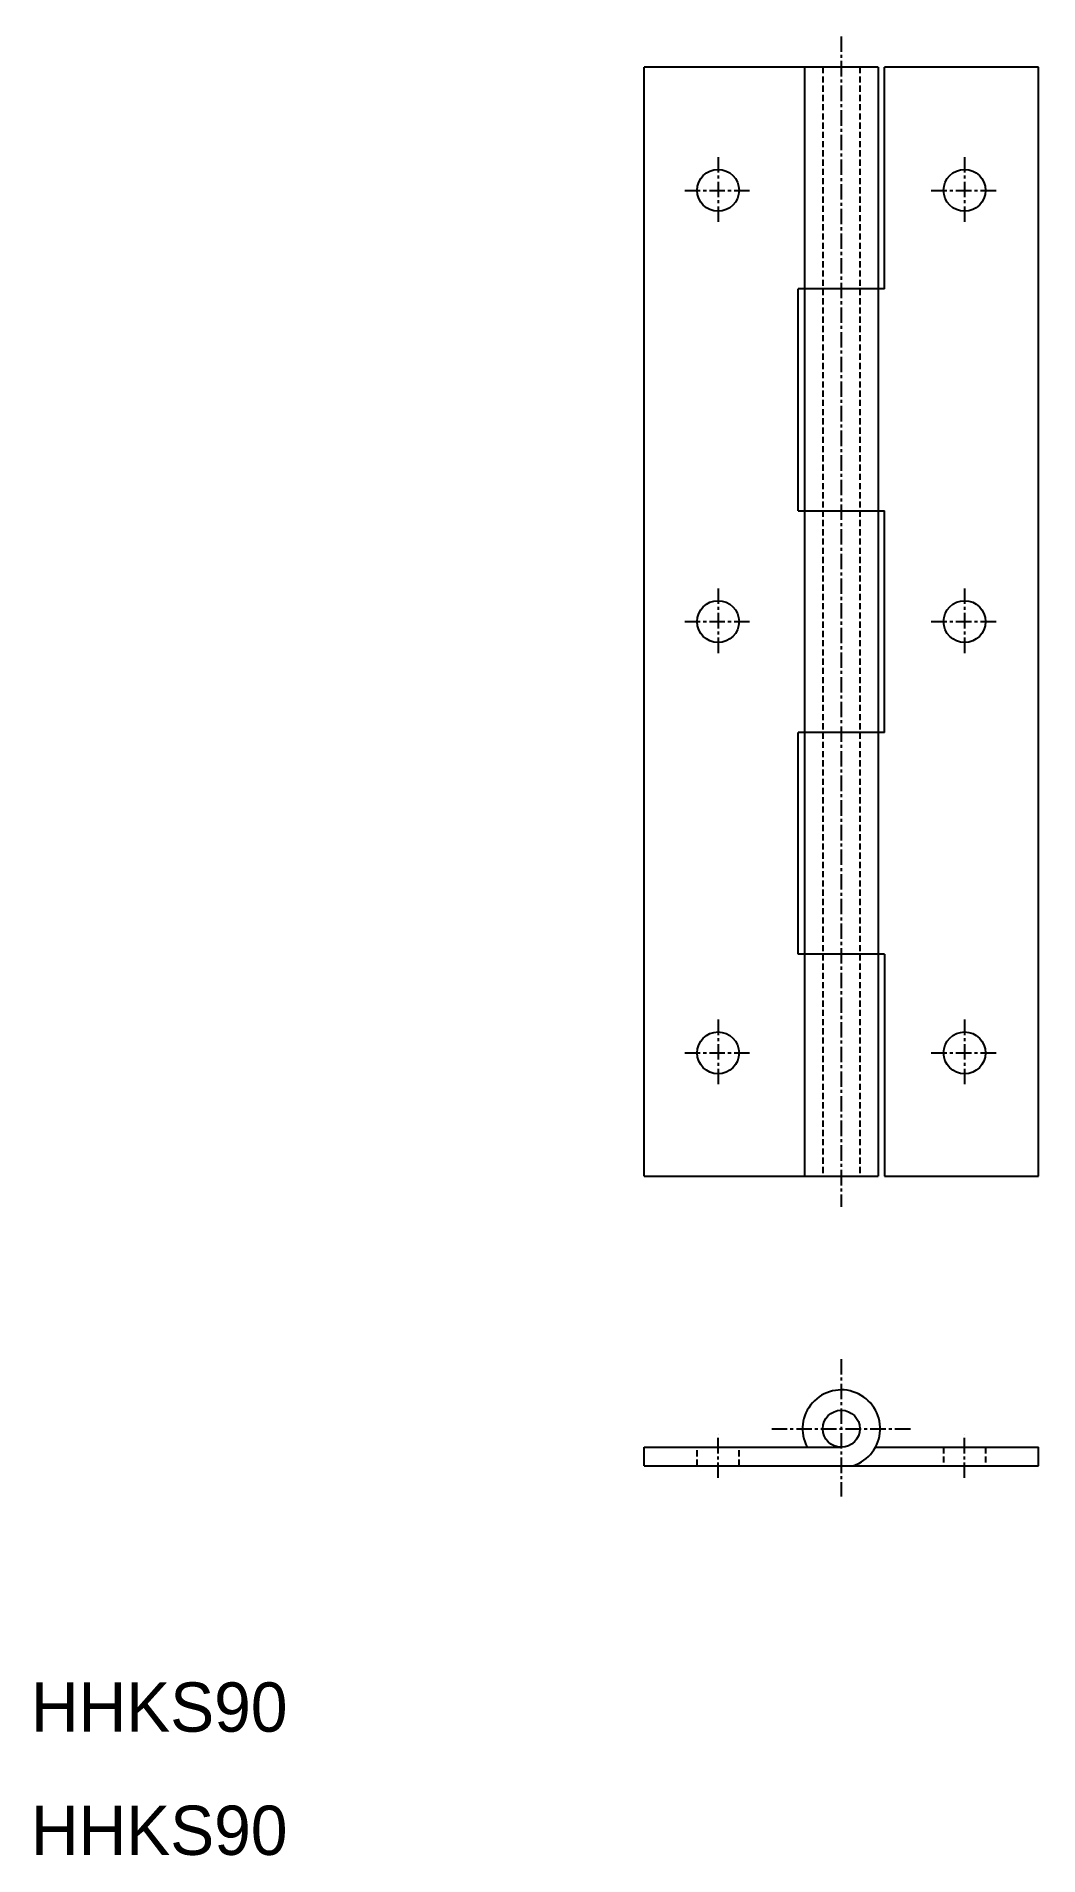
# Model space of a CAD drawing. Extents: x 0 to 82, y 0 to 148.
import ezdxf

# ---------------------------------------------------------------- set-up
doc = ezdxf.new("R2010")
doc.units = 0
doc.linetypes.add('CENTER', pattern=[2, 1.25, -0.25, 0.25, -0.25])
doc.linetypes.add('DASHED', pattern=[0.75, 0.5, -0.25])
doc.layers.get('0').update_dxf_attribs({"linetype": 'CONTINUOUS'})
doc.layers.add('CENTER', color=1, linetype='CENTER')

msp = doc.modelspace()

# ---------------------------------------------------------------- linework, layer by layer
at = {"color": 7, "linetype": 'CONTINUOUS'}
for p, q in [((49.74, 55.09), (49.74, 145.09)), ((68.74, 145.09), (49.74, 145.09)), ((62.74, 145.09), (62.74, 55.09)), ((68.74, 145.09), (68.74, 55.09)), ((81.74, 145.09), (69.24, 145.09)), ((69.24, 127.09), (69.24, 145.09)), ((81.74, 55.09), (81.74, 145.09)), ((62.24, 109.09), (62.24, 127.09)), ((69.24, 127.09), (62.24, 127.09)), ((62.24, 109.09), (69.24, 109.09)), ((69.24, 91.09), (69.24, 109.09)), ((62.24, 73.09), (62.24, 91.09)), ((69.24, 91.09), (62.24, 91.09)), ((69.24, 73.09), (62.24, 73.09)), ((69.24, 73.09), (69.24, 55.09)), ((49.74, 55.09), (68.74, 55.09)), ((69.24, 55.09), (81.74, 55.09)), ((49.74, 33.09), (65.74, 33.09)), ((49.74, 31.59), (49.74, 33.09)), ((68.51, 33.09), (81.74, 33.09)), ((81.74, 31.59), (81.74, 33.09)), ((49.74, 31.59), (81.74, 31.59))]:
    msp.add_line(p, q, dxfattribs=at)
at = {"color": 3, "linetype": 'DASHED'}
for p, q in [((64.24, 145.09), (64.24, 55.09)), ((67.24, 145.09), (67.24, 55.09)), ((54.04, 31.59), (54.04, 33.09)), ((57.44, 31.59), (57.44, 33.09)), ((74.04, 33.09), (74.04, 31.59)), ((77.44, 33.09), (77.44, 31.59))]:
    msp.add_line(p, q, dxfattribs=at)
at = {"color": 7, "linetype": 'CONTINUOUS'}
for centre, radius in [((55.74, 135.09), 1.7), ((75.74, 135.09), 1.7), ((55.74, 100.09), 1.7), ((75.74, 100.09), 1.7), ((55.74, 65.09), 1.7), ((55.74, 65.09), 1.7), ((75.74, 65.09), 1.7), ((75.74, 65.09), 1.7), ((65.74, 34.59), 1.5)]:
    msp.add_circle(centre, radius, dxfattribs=at)
msp.add_arc((65.74, 34.59), 3.15, 287.7528, 208.4369, dxfattribs=at)
at = {"layer": 'CENTER', "color": 1, "linetype": 'CENTER'}
for p, q in [((65.74, 147.59), (65.74, 52.59)), ((55.74, 137.79), (55.74, 132.39)), ((75.74, 137.79), (75.74, 132.39)), ((53.04, 135.09), (58.44, 135.09)), ((73.04, 135.09), (78.44, 135.09)), ((55.74, 102.79), (55.74, 97.39)), ((75.74, 102.79), (75.74, 97.39)), ((53.04, 100.09), (58.44, 100.09)), ((73.04, 100.09), (78.44, 100.09)), ((55.74, 67.79), (55.74, 62.39)), ((75.74, 67.79), (75.74, 62.39)), ((53.04, 65.09), (58.44, 65.09)), ((73.04, 65.09), (78.44, 65.09)), ((65.74, 40.24), (65.74, 29.09)), ((55.74, 30.59), (55.74, 34.09)), ((60.09, 34.59), (71.39, 34.59)), ((75.74, 30.59), (75.74, 34.09))]:
    msp.add_line(p, q, dxfattribs=at)

# ---------------------------------------------------------------- texts
at = {"color": 7, "linetype": 'CONTINUOUS'}
for p in [(0, 10), (0, 0)]:
    msp.add_text('HHKS90', height=4, dxfattribs=at).set_placement(p)

doc.saveas('drawing.dxf')
